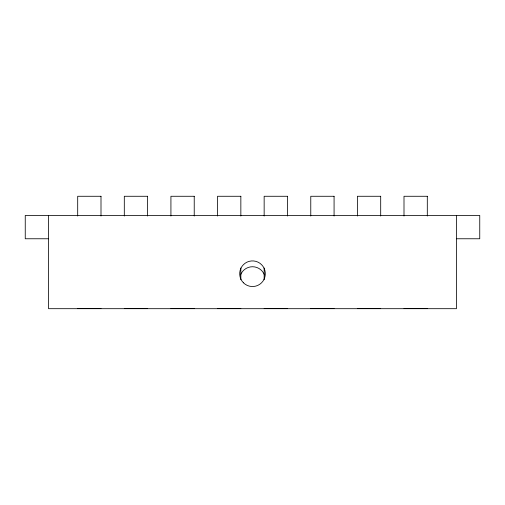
<?xml version="1.0" encoding="UTF-8"?>
<svg xmlns="http://www.w3.org/2000/svg" width="505" height="505" viewBox="0 0 505 505"><rect width="100%" height="100%" fill="white"/><g stroke="black" fill="none" stroke-linecap="round" stroke-linejoin="round"><path stroke-width="0.76" d="M101 196.281L77.694 196.275L77.694 216.026M147.618 196.281L124.306 196.275L124.306 216.026M194.229 196.281L170.924 196.275L170.924 216.026M240.847 196.281L217.541 196.275L217.541 216.026M287.459 196.281L264.153 196.275L264.153 216.026M334.076 196.281L310.771 196.275L310.771 216.026M380.694 196.281L357.382 196.275L357.382 216.026M427.306 196.281L404 196.275L404 216.026M48.556 238.764L25.25 238.764L25.25 215.458L479.75 215.458L479.75 238.764L456.444 238.764M456.444 215.458L456.444 308.688L48.556 308.688L48.556 215.458M427.306 196.275L427.306 216.026M427.306 308.555L404 308.555M380.694 196.275L380.694 216.026M380.694 308.555L357.382 308.555M334.076 196.275L334.076 216.026M334.076 308.555L310.771 308.555M287.459 196.275L287.459 216.026M287.459 308.555L264.153 308.555M264.153 267.997L264.153 279.745M240.847 196.275L240.847 216.026M240.847 267.997L240.847 279.745M240.847 308.555L217.541 308.555M194.229 196.275L194.229 216.026M194.229 308.555L170.924 308.555M147.618 196.275L147.618 216.026M147.618 308.555L124.306 308.555M101 196.275L101 216.026M101 308.555L77.694 308.555M240.531 274.96A12.821 12.821 0 0 1 264.469 274.96M243.435 282.787A12.821 12.821 0 0 0 264.885 277.043A12.821 12.821 0 0 0 249.18 261.344A12.821 12.821 0 0 0 243.435 282.787"/></g></svg>
